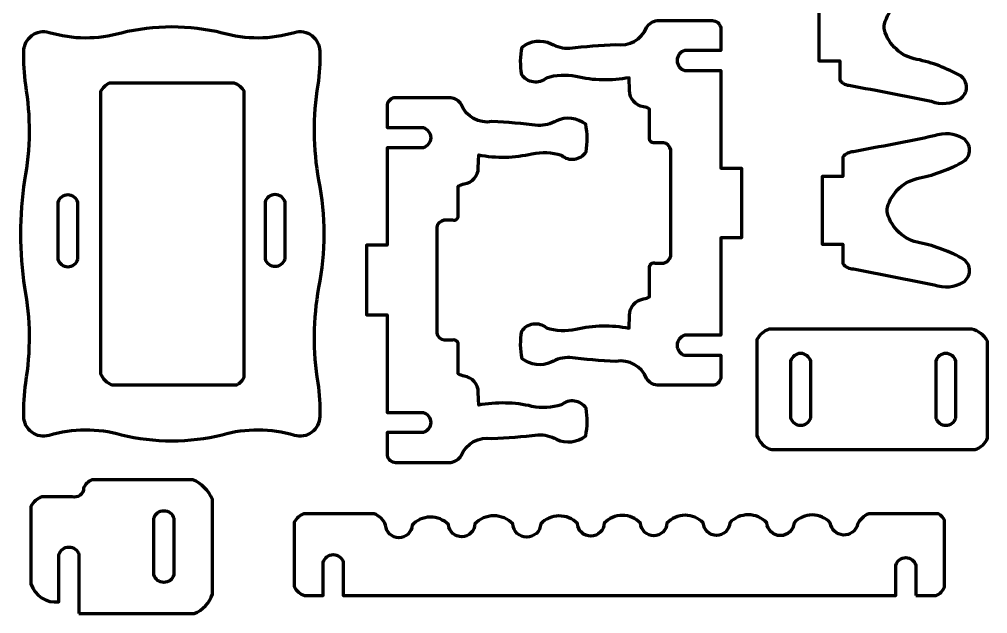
# Model space of a CAD drawing. Header units: centimetres. Extents: x -10.2 to 13.4, y -14.3 to 23.3.
# Drawn here: x -2.15 to 13.39, y 1.98 to 11.52 of the extents above; entities that cross this region are included whole.
import ezdxf

# ---------------------------------------------------------------- set-up
doc = ezdxf.new("R2010")
doc.units = ezdxf.units.CM
doc.header["$MEASUREMENT"] = 0
doc.layers.add('Laag 1', color=7, linetype='Continuous')

msp = doc.modelspace()

# ---------------------------------------------------------------- linework, layer by layer
at = {"layer": 'Laag 1', "lineweight": 100}
for points, knots in [([(10.68419, 11.56262), (10.68419, 11.56262), (10.68419, 11.93891), (10.68419, 11.93891), (10.68419, 11.93891), (10.68419, 11.93891), (11.01802, 11.93891), (11.01802, 11.93891), (11.01802, 11.93891), (11.01802, 11.93891), (11.01802, 12.24846), (11.01802, 12.24846), (11.01802, 12.24846), (11.05853, 12.3015), (11.12123, 12.33284), (11.18795, 12.33343), (11.18795, 12.33343), (11.62141, 12.41582), (12.05438, 12.50079), (12.48682, 12.58834), (12.48682, 12.58834), (12.64098, 12.64595), (12.81295, 12.63031), (12.95417, 12.54586), (12.95417, 12.54586), (13.01401, 12.50506), (13.05027, 12.43774), (13.05148, 12.36535), (13.05148, 12.36535), (13.0527, 12.29295), (13.01867, 12.22447), (12.96025, 12.18169), (12.96025, 12.18169), (12.74066, 12.05708), (12.50318, 11.967), (12.25618, 11.91463), (12.25618, 11.91463), (12.00505, 11.87152), (11.80156, 11.68695), (11.73421, 11.44121), (11.73421, 11.44121), (11.72994, 11.41026), (11.72992, 11.37882), (11.73421, 11.34785), (11.73421, 11.34785), (11.80157, 11.10212), (12.00505, 10.91755), (12.25618, 10.87443), (12.25618, 10.87443), (12.50319, 10.82207), (12.74065, 10.73199), (12.96025, 10.60737), (12.96025, 10.60737), (13.01867, 10.56461), (13.05269, 10.49612), (13.05148, 10.42372), (13.05148, 10.42372), (13.05028, 10.35133), (13.014, 10.28401), (12.95417, 10.2432), (12.95417, 10.2432), (12.81295, 10.15875), (12.64097, 10.14312), (12.48682, 10.20072), (12.48682, 10.20072), (12.05438, 10.28829), (11.62141, 10.37325), (11.18795, 10.45564), (11.18795, 10.45564), (11.12123, 10.45623), (11.05851, 10.48758), (11.01801, 10.54061), (11.01801, 10.54061), (11.01801, 10.54061), (11.01802, 10.85017), (11.01802, 10.85017), (11.01802, 10.85017), (11.01802, 10.85017), (10.68419, 10.85017), (10.68419, 10.85017), (10.68419, 10.85017), (10.68419, 10.85017), (10.68419, 11.22648), (10.68419, 11.22648), (10.68419, 11.22648), (10.68419, 11.22648), (10.68419, 11.56262), (10.68419, 11.56262)], [0, 0, 0, 0, 0.04347826, 0.04347826, 0.04347826, 0.04347826, 0.08695652, 0.08695652, 0.08695652, 0.08695652, 0.13043478, 0.13043478, 0.13043478, 0.13043478, 0.17391304, 0.17391304, 0.17391304, 0.17391304, 0.2173913, 0.2173913, 0.2173913, 0.2173913, 0.26086957, 0.26086957, 0.26086957, 0.26086957, 0.30434783, 0.30434783, 0.30434783, 0.30434783, 0.34782609, 0.34782609, 0.34782609, 0.34782609, 0.39130435, 0.39130435, 0.39130435, 0.39130435, 0.43478261, 0.43478261, 0.43478261, 0.43478261, 0.47826087, 0.47826087, 0.47826087, 0.47826087, 0.52173913, 0.52173913, 0.52173913, 0.52173913, 0.56521739, 0.56521739, 0.56521739, 0.56521739, 0.60869565, 0.60869565, 0.60869565, 0.60869565, 0.65217391, 0.65217391, 0.65217391, 0.65217391, 0.69565217, 0.69565217, 0.69565217, 0.69565217, 0.73913043, 0.73913043, 0.73913043, 0.73913043, 0.7826087, 0.7826087, 0.7826087, 0.7826087, 0.82608696, 0.82608696, 0.82608696, 0.82608696, 0.86956522, 0.86956522, 0.86956522, 0.86956522, 0.91304348, 0.91304348, 0.91304348, 0.91304348, 1, 1, 1, 1]), ([(2.65325, 7.21128), (2.55979, 6.70608), (2.55569, 6.18838), (2.6411, 5.68175), (2.6411, 5.68175), (2.6657, 5.5028), (2.67585, 5.32215), (2.67145, 5.14157), (2.67145, 5.14157), (2.67024, 5.04211), (2.62278, 4.94889), (2.54307, 4.8894), (2.54307, 4.8894), (2.46336, 4.82991), (2.36048, 4.81094), (2.26479, 4.83809), (2.26479, 4.83809), (1.88693, 4.95111), (1.48455, 4.95322), (1.10552, 4.84416), (1.10552, 4.84416), (0.57351, 4.71402), (0.01797, 4.71401), (-0.51404, 4.84416), (-0.51404, 4.84416), (-0.89307, 4.95322), (-1.29545, 4.95111), (-1.67332, 4.83809), (-1.67332, 4.83809), (-1.769, 4.81095), (-1.87188, 4.82991), (-1.95159, 4.8894), (-1.95159, 4.8894), (-2.03131, 4.94889), (-2.07877, 5.04211), (-2.07997, 5.14157), (-2.07997, 5.14157), (-2.08437, 5.32215), (-2.07422, 5.50279), (-2.04963, 5.68175), (-2.04963, 5.68175), (-1.96421, 6.18839), (-1.96832, 6.70606), (-2.06177, 7.21126), (-2.06177, 7.21126), (-2.15094, 7.78222), (-2.15094, 8.36355), (-2.06177, 8.9345), (-2.06177, 8.9345), (-1.96832, 9.43971), (-1.96421, 9.95739), (-2.04963, 10.46402), (-2.04963, 10.46402), (-2.07422, 10.64298), (-2.08437, 10.82362), (-2.07997, 11.00421), (-2.07997, 11.00421), (-2.07877, 11.10367), (-2.03131, 11.19688), (-1.95159, 11.25637), (-1.95159, 11.25637), (-1.87188, 11.31588), (-1.76901, 11.33483), (-1.67332, 11.30768), (-1.67332, 11.30768), (-1.29545, 11.19467), (-0.89307, 11.19255), (-0.51404, 11.30161), (-0.51404, 11.30161), (0.01797, 11.43177), (0.57351, 11.43175), (1.10552, 11.30161), (1.10552, 11.30161), (1.48455, 11.19255), (1.88693, 11.19466), (2.26479, 11.30768), (2.26479, 11.30768), (2.36048, 11.33483), (2.46335, 11.31586), (2.54307, 11.25637), (2.54307, 11.25637), (2.62279, 11.1969), (2.67024, 11.10366), (2.67145, 11.00421), (2.67145, 11.00421), (2.67585, 10.82363), (2.6657, 10.64297), (2.6411, 10.46402), (2.6411, 10.46402), (2.55569, 9.9574), (2.55979, 9.43971), (2.65324, 8.9345), (2.65324, 8.9345), (2.76676, 8.36571), (2.76676, 7.78007), (2.65324, 7.21126)], [0, 0, 0, 0, 0.04, 0.04, 0.04, 0.04, 0.08, 0.08, 0.08, 0.08, 0.12, 0.12, 0.12, 0.12, 0.16, 0.16, 0.16, 0.16, 0.2, 0.2, 0.2, 0.2, 0.24, 0.24, 0.24, 0.24, 0.28, 0.28, 0.28, 0.28, 0.32, 0.32, 0.32, 0.32, 0.36, 0.36, 0.36, 0.36, 0.4, 0.4, 0.4, 0.4, 0.44, 0.44, 0.44, 0.44, 0.48, 0.48, 0.48, 0.48, 0.52, 0.52, 0.52, 0.52, 0.56, 0.56, 0.56, 0.56, 0.6, 0.6, 0.6, 0.6, 0.64, 0.64, 0.64, 0.64, 0.68, 0.68, 0.68, 0.68, 0.72, 0.72, 0.72, 0.72, 0.76, 0.76, 0.76, 0.76, 0.8, 0.8, 0.8, 0.8, 0.84, 0.84, 0.84, 0.84, 0.88, 0.88, 0.88, 0.88, 0.92, 0.92, 0.92, 0.92, 1, 1, 1, 1]), ([(9.43986, 8.91631), (9.43986, 8.91631), (9.43986, 9.12874), (9.43986, 9.12874), (9.43986, 9.12874), (9.43986, 9.12874), (9.10604, 9.12874), (9.10604, 9.12874), (9.10604, 9.12874), (9.10604, 9.12874), (9.10604, 10.69467), (9.10604, 10.69467), (9.10604, 10.69467), (9.10604, 10.69467), (8.52943, 10.69467), (8.52943, 10.69467), (8.52943, 10.69467), (8.45727, 10.71483), (8.40735, 10.78057), (8.40735, 10.8555), (8.40735, 10.8555), (8.40735, 10.93043), (8.45726, 10.99619), (8.52943, 11.01634), (8.52943, 11.01634), (8.52943, 11.01634), (9.10604, 11.01636), (9.10604, 11.01636), (9.10604, 11.01636), (9.10604, 11.01636), (9.10604, 11.3866), (9.10604, 11.3866), (9.10604, 11.3866), (9.09339, 11.45026), (9.03742, 11.49604), (8.9725, 11.49583), (8.9725, 11.49583), (8.9725, 11.49583), (8.08636, 11.49584), (8.08636, 11.49584), (8.08636, 11.49584), (8.01571, 11.48808), (7.95279, 11.44764), (7.91641, 11.38658), (7.91641, 11.38658), (7.83721, 11.19122), (7.63251, 11.07749), (7.42478, 11.11345), (7.42478, 11.11345), (7.17726, 11.10298), (6.93023, 11.08271), (6.6843, 11.05276), (6.6843, 11.05276), (6.58044, 11.04995), (6.47771, 11.0751), (6.3869, 11.12559), (6.3869, 11.12559), (6.2332, 11.19648), (6.05276, 11.17537), (5.91954, 11.07097), (5.91954, 11.07097), (5.88928, 10.92504), (5.88721, 10.77462), (5.91347, 10.6279), (5.91347, 10.6279), (5.95545, 10.56422), (6.02281, 10.52169), (6.09836, 10.51123), (6.09836, 10.51123), (6.17392, 10.50078), (6.2503, 10.52338), (6.30799, 10.57327), (6.30799, 10.57327), (6.46122, 10.62123), (6.62409, 10.62957), (6.78141, 10.59755), (6.78141, 10.59755), (7.06223, 10.53142), (7.35384, 10.52519), (7.63721, 10.57934), (7.63721, 10.57934), (7.63721, 10.57934), (7.64329, 10.37298), (7.64329, 10.37298), (7.64329, 10.37298), (7.64329, 10.24223), (7.73849, 10.131), (7.86785, 10.11199), (7.86785, 10.11199), (7.90251, 10.10712), (7.93565, 10.09467), (7.96497, 10.07557), (7.96497, 10.07557), (7.96497, 10.07557), (7.96497, 9.6143), (7.96497, 9.6143), (7.96497, 9.6143), (7.9604, 9.58993), (7.9691, 9.56495), (7.98784, 9.54871), (7.98784, 9.54871), (8.00659, 9.53248), (8.03253, 9.52739), (8.05601, 9.53539), (8.05601, 9.53539), (8.05601, 9.53539), (8.18955, 9.5354), (8.18955, 9.5354), (8.18955, 9.5354), (8.24881, 9.52581), (8.29527, 9.47933), (8.30486, 9.42007), (8.30486, 9.42007), (8.30486, 9.42007), (8.30486, 8.95273), (8.30486, 8.95273), (8.30486, 8.95273), (8.30486, 8.95273), (8.30486, 8.18797), (8.30486, 8.18797), (8.30486, 8.18797), (8.30486, 8.18797), (8.30486, 7.72061), (8.30486, 7.72061), (8.30486, 7.72061), (8.29527, 7.66135), (8.2488, 7.61487), (8.18954, 7.60529), (8.18954, 7.60529), (8.18954, 7.60529), (8.05602, 7.6053), (8.05602, 7.6053), (8.05602, 7.6053), (8.03254, 7.61329), (8.00658, 7.6082), (7.98784, 7.59196), (7.98784, 7.59196), (7.96911, 7.57573), (7.96039, 7.55076), (7.96497, 7.52638), (7.96497, 7.52638), (7.96497, 7.52638), (7.96497, 7.06511), (7.96497, 7.06511), (7.96497, 7.06511), (7.93565, 7.046), (7.9025, 7.03357), (7.86785, 7.02868), (7.86785, 7.02868), (7.7385, 7.00967), (7.64328, 6.89844), (7.64328, 6.7677), (7.64328, 6.7677), (7.64328, 6.7677), (7.63721, 6.56134), (7.63721, 6.56134), (7.63721, 6.56134), (7.35385, 6.61549), (7.06223, 6.60927), (6.78141, 6.54312), (6.78141, 6.54312), (6.62409, 6.51111), (6.46122, 6.51946), (6.30799, 6.5674), (6.30799, 6.5674), (6.25031, 6.6173), (6.17391, 6.63989), (6.09836, 6.62943), (6.09836, 6.62943), (6.02282, 6.61898), (5.95544, 6.57646), (5.91347, 6.51278), (5.91347, 6.51278), (5.88721, 6.36605), (5.88927, 6.21565), (5.91954, 6.0697), (5.91954, 6.0697), (6.05276, 5.96531), (6.23319, 5.94421), (6.3869, 6.01507), (6.3869, 6.01507), (6.47771, 6.06558), (6.58043, 6.09072), (6.6843, 6.08791), (6.6843, 6.08791), (6.93024, 6.05796), (7.17725, 6.03771), (7.42478, 6.02721), (7.42478, 6.02721), (7.63251, 6.06318), (7.8372, 5.94946), (7.91641, 5.75409), (7.91641, 5.75409), (7.9528, 5.69304), (8.01571, 5.65259), (8.08636, 5.64484), (8.08636, 5.64484), (8.08636, 5.64484), (8.97251, 5.64484), (8.97251, 5.64484), (8.97251, 5.64484), (9.03742, 5.64463), (9.09338, 5.69042), (9.10603, 5.75409), (9.10603, 5.75409), (9.10603, 5.75409), (9.10604, 6.12434), (9.10604, 6.12434), (9.10604, 6.12434), (9.10604, 6.12434), (8.52943, 6.12434), (8.52943, 6.12434), (8.52943, 6.12434), (8.45727, 6.1445), (8.40735, 6.21024), (8.40735, 6.28517), (8.40735, 6.28517), (8.40735, 6.3601), (8.45726, 6.42586), (8.52943, 6.44601), (8.52943, 6.44601), (8.52943, 6.44601), (9.10604, 6.44602), (9.10604, 6.44602), (9.10604, 6.44602), (9.10604, 6.44602), (9.10604, 8.01195), (9.10604, 8.01195), (9.10604, 8.01195), (9.10604, 8.01195), (9.43986, 8.01195), (9.43986, 8.01195), (9.43986, 8.01195), (9.43986, 8.01195), (9.43986, 8.22438), (9.43986, 8.22438), (9.43986, 8.22438), (9.43986, 8.22438), (9.43986, 8.91631), (9.43986, 8.91631)], [0, 0, 0, 0, 0.01639344, 0.01639344, 0.01639344, 0.01639344, 0.03278689, 0.03278689, 0.03278689, 0.03278689, 0.04918033, 0.04918033, 0.04918033, 0.04918033, 0.06557377, 0.06557377, 0.06557377, 0.06557377, 0.08196721, 0.08196721, 0.08196721, 0.08196721, 0.09836066, 0.09836066, 0.09836066, 0.09836066, 0.1147541, 0.1147541, 0.1147541, 0.1147541, 0.13114754, 0.13114754, 0.13114754, 0.13114754, 0.14754098, 0.14754098, 0.14754098, 0.14754098, 0.16393443, 0.16393443, 0.16393443, 0.16393443, 0.18032787, 0.18032787, 0.18032787, 0.18032787, 0.19672131, 0.19672131, 0.19672131, 0.19672131, 0.21311475, 0.21311475, 0.21311475, 0.21311475, 0.2295082, 0.2295082, 0.2295082, 0.2295082, 0.24590164, 0.24590164, 0.24590164, 0.24590164, 0.26229508, 0.26229508, 0.26229508, 0.26229508, 0.27868852, 0.27868852, 0.27868852, 0.27868852, 0.29508197, 0.29508197, 0.29508197, 0.29508197, 0.31147541, 0.31147541, 0.31147541, 0.31147541, 0.32786885, 0.32786885, 0.32786885, 0.32786885, 0.3442623, 0.3442623, 0.3442623, 0.3442623, 0.36065574, 0.36065574, 0.36065574, 0.36065574, 0.37704918, 0.37704918, 0.37704918, 0.37704918, 0.39344262, 0.39344262, 0.39344262, 0.39344262, 0.40983607, 0.40983607, 0.40983607, 0.40983607, 0.42622951, 0.42622951, 0.42622951, 0.42622951, 0.44262295, 0.44262295, 0.44262295, 0.44262295, 0.45901639, 0.45901639, 0.45901639, 0.45901639, 0.47540984, 0.47540984, 0.47540984, 0.47540984, 0.49180328, 0.49180328, 0.49180328, 0.49180328, 0.50819672, 0.50819672, 0.50819672, 0.50819672, 0.52459016, 0.52459016, 0.52459016, 0.52459016, 0.54098361, 0.54098361, 0.54098361, 0.54098361, 0.55737705, 0.55737705, 0.55737705, 0.55737705, 0.57377049, 0.57377049, 0.57377049, 0.57377049, 0.59016393, 0.59016393, 0.59016393, 0.59016393, 0.60655738, 0.60655738, 0.60655738, 0.60655738, 0.62295082, 0.62295082, 0.62295082, 0.62295082, 0.63934426, 0.63934426, 0.63934426, 0.63934426, 0.6557377, 0.6557377, 0.6557377, 0.6557377, 0.67213115, 0.67213115, 0.67213115, 0.67213115, 0.68852459, 0.68852459, 0.68852459, 0.68852459, 0.70491803, 0.70491803, 0.70491803, 0.70491803, 0.72131148, 0.72131148, 0.72131148, 0.72131148, 0.73770492, 0.73770492, 0.73770492, 0.73770492, 0.75409836, 0.75409836, 0.75409836, 0.75409836, 0.7704918, 0.7704918, 0.7704918, 0.7704918, 0.78688525, 0.78688525, 0.78688525, 0.78688525, 0.80327869, 0.80327869, 0.80327869, 0.80327869, 0.81967213, 0.81967213, 0.81967213, 0.81967213, 0.83606557, 0.83606557, 0.83606557, 0.83606557, 0.85245902, 0.85245902, 0.85245902, 0.85245902, 0.86885246, 0.86885246, 0.86885246, 0.86885246, 0.8852459, 0.8852459, 0.8852459, 0.8852459, 0.90163934, 0.90163934, 0.90163934, 0.90163934, 0.91803279, 0.91803279, 0.91803279, 0.91803279, 0.93442623, 0.93442623, 0.93442623, 0.93442623, 0.95081967, 0.95081967, 0.95081967, 0.95081967, 0.96721311, 0.96721311, 0.96721311, 0.96721311, 1, 1, 1, 1]), ([(-0.6695, 5.65116), (-0.6695, 5.65116), (1.3371, 5.65116), (1.3371, 5.65116), (1.3371, 5.65116), (1.3921, 5.67708), (1.4354, 5.72264), (1.45849, 5.77889), (1.45849, 5.77889), (1.45849, 5.77889), (1.4585, 10.35641), (1.4585, 10.35641), (1.4585, 10.35641), (1.42375, 10.41968), (1.36777, 10.46862), (1.30043, 10.49462), (1.30043, 10.49462), (1.30043, 10.49462), (-0.70985, 10.49463), (-0.70985, 10.49463), (-0.70985, 10.49463), (-0.76989, 10.4623), (-0.8182, 10.41187), (-0.84792, 10.35051), (-0.84792, 10.35051), (-0.84792, 10.35051), (-0.84792, 5.82959), (-0.84792, 5.82959), (-0.84792, 5.82959), (-0.81429, 5.74891), (-0.75017, 5.68479), (-0.6695, 5.65115)], [0, 0, 0, 0, 0.11111111, 0.11111111, 0.11111111, 0.11111111, 0.22222222, 0.22222222, 0.22222222, 0.22222222, 0.33333333, 0.33333333, 0.33333333, 0.33333333, 0.44444444, 0.44444444, 0.44444444, 0.44444444, 0.55555556, 0.55555556, 0.55555556, 0.55555556, 0.66666667, 0.66666667, 0.66666667, 0.66666667, 0.77777778, 0.77777778, 0.77777778, 0.77777778, 1, 1, 1, 1]), ([(3.419, 7.67812), (3.419, 7.67812), (3.419, 7.89057), (3.419, 7.89057), (3.419, 7.89057), (3.419, 7.89057), (3.75282, 7.89057), (3.75282, 7.89057), (3.75282, 7.89057), (3.75282, 7.89057), (3.75282, 9.4565), (3.75282, 9.4565), (3.75282, 9.4565), (3.75282, 9.4565), (4.32942, 9.4565), (4.32942, 9.4565), (4.32942, 9.4565), (4.40159, 9.47664), (4.4515, 9.54239), (4.4515, 9.61732), (4.4515, 9.61732), (4.4515, 9.69226), (4.40159, 9.75801), (4.32942, 9.77817), (4.32942, 9.77817), (4.32942, 9.77817), (3.75282, 9.77817), (3.75282, 9.77817), (3.75282, 9.77817), (3.75282, 9.77817), (3.75282, 10.14841), (3.75282, 10.14841), (3.75282, 10.14841), (3.76547, 10.21207), (3.82143, 10.25786), (3.88634, 10.25766), (3.88634, 10.25766), (3.88634, 10.25766), (4.77249, 10.25767), (4.77249, 10.25767), (4.77249, 10.25767), (4.84315, 10.24991), (4.90606, 10.20946), (4.94244, 10.14841), (4.94244, 10.14841), (5.02165, 9.95305), (5.22634, 9.83932), (5.43407, 9.87528), (5.43407, 9.87528), (5.6816, 9.86478), (5.92861, 9.84454), (6.17455, 9.81458), (6.17455, 9.81458), (6.27842, 9.81178), (6.38113, 9.83692), (6.47195, 9.88742), (6.47195, 9.88742), (6.62566, 9.95829), (6.80609, 9.9372), (6.9393, 9.83279), (6.9393, 9.83279), (6.96958, 9.68685), (6.97164, 9.53644), (6.94537, 9.38972), (6.94537, 9.38972), (6.90341, 9.32605), (6.83603, 9.28352), (6.76048, 9.27306), (6.76048, 9.27306), (6.68494, 9.26261), (6.60854, 9.2852), (6.55085, 9.33509), (6.55085, 9.33509), (6.39763, 9.38306), (6.23476, 9.39139), (6.07743, 9.35937), (6.07743, 9.35937), (5.79662, 9.29323), (5.50501, 9.28701), (5.22163, 9.34116), (5.22163, 9.34116), (5.22163, 9.34116), (5.21557, 9.13481), (5.21557, 9.13481), (5.21557, 9.13481), (5.21557, 9.00406), (5.12035, 8.89283), (4.99099, 8.87381), (4.99099, 8.87381), (4.95635, 8.86893), (4.9232, 8.85649), (4.89388, 8.83739), (4.89388, 8.83739), (4.89388, 8.83739), (4.89389, 8.37613), (4.89389, 8.37613), (4.89389, 8.37613), (4.89846, 8.35174), (4.88974, 8.32677), (4.871, 8.31053), (4.871, 8.31053), (4.85227, 8.29429), (4.82631, 8.28922), (4.80284, 8.29721), (4.80284, 8.29721), (4.80284, 8.29721), (4.66931, 8.29721), (4.66931, 8.29721), (4.66931, 8.29721), (4.61005, 8.28762), (4.56358, 8.24115), (4.55399, 8.18189), (4.55399, 8.18189), (4.55399, 8.18189), (4.55399, 7.71454), (4.55399, 7.71454), (4.55399, 7.71454), (4.55399, 7.71454), (4.55399, 6.94978), (4.55399, 6.94978), (4.55399, 6.94978), (4.55399, 6.94978), (4.55399, 6.48244), (4.55399, 6.48244), (4.55399, 6.48244), (4.56358, 6.42316), (4.61004, 6.37669), (4.66931, 6.36711), (4.66931, 6.36711), (4.66931, 6.36711), (4.80284, 6.36713), (4.80284, 6.36713), (4.80284, 6.36713), (4.82632, 6.3751), (4.85227, 6.37003), (4.871, 6.35379), (4.871, 6.35379), (4.88975, 6.33756), (4.89845, 6.31257), (4.89388, 6.2882), (4.89388, 6.2882), (4.89388, 6.2882), (4.89389, 5.82693), (4.89389, 5.82693), (4.89389, 5.82693), (4.9232, 5.80783), (4.95635, 5.79539), (4.99099, 5.7905), (4.99099, 5.7905), (5.12036, 5.7715), (5.21556, 5.66027), (5.21556, 5.52952), (5.21556, 5.52952), (5.21556, 5.52952), (5.22163, 5.32316), (5.22163, 5.32316), (5.22163, 5.32316), (5.50501, 5.3773), (5.79662, 5.37109), (6.07743, 5.30495), (6.07743, 5.30495), (6.23476, 5.27293), (6.39763, 5.28128), (6.55085, 5.32922), (6.55085, 5.32922), (6.60854, 5.37911), (6.68494, 5.40172), (6.76048, 5.39126), (6.76048, 5.39126), (6.83603, 5.3808), (6.90341, 5.33828), (6.94537, 5.2746), (6.94537, 5.2746), (6.97165, 5.12787), (6.96958, 4.97747), (6.9393, 4.83152), (6.9393, 4.83152), (6.80609, 4.72712), (6.62565, 4.70603), (6.47195, 4.7769), (6.47195, 4.7769), (6.38113, 4.82739), (6.27842, 4.85255), (6.17455, 4.84973), (6.17455, 4.84973), (5.92862, 4.81978), (5.68159, 4.79953), (5.43407, 4.78904), (5.43407, 4.78904), (5.22635, 4.82501), (5.02164, 4.71128), (4.94244, 4.51591), (4.94244, 4.51591), (4.90606, 4.45486), (4.84314, 4.41441), (4.77249, 4.40666), (4.77249, 4.40666), (4.77249, 4.40666), (3.88635, 4.40666), (3.88635, 4.40666), (3.88635, 4.40666), (3.82144, 4.40645), (3.76546, 4.45224), (3.75282, 4.51591), (3.75282, 4.51591), (3.75282, 4.51591), (3.75282, 4.88616), (3.75282, 4.88616), (3.75282, 4.88616), (3.75282, 4.88616), (4.32942, 4.88616), (4.32942, 4.88616), (4.32942, 4.88616), (4.40159, 4.90631), (4.4515, 4.97206), (4.4515, 5.04699), (4.4515, 5.04699), (4.4515, 5.12193), (4.40159, 5.18768), (4.32942, 5.20783), (4.32942, 5.20783), (4.32942, 5.20783), (3.75282, 5.20783), (3.75282, 5.20783), (3.75282, 5.20783), (3.75282, 5.20783), (3.75282, 6.77376), (3.75282, 6.77376), (3.75282, 6.77376), (3.75282, 6.77376), (3.419, 6.77376), (3.419, 6.77376), (3.419, 6.77376), (3.419, 6.77376), (3.419, 6.98621), (3.419, 6.98621), (3.419, 6.98621), (3.419, 6.98621), (3.419, 7.67812), (3.419, 7.67812)], [0, 0, 0, 0, 0.01639344, 0.01639344, 0.01639344, 0.01639344, 0.03278689, 0.03278689, 0.03278689, 0.03278689, 0.04918033, 0.04918033, 0.04918033, 0.04918033, 0.06557377, 0.06557377, 0.06557377, 0.06557377, 0.08196721, 0.08196721, 0.08196721, 0.08196721, 0.09836066, 0.09836066, 0.09836066, 0.09836066, 0.1147541, 0.1147541, 0.1147541, 0.1147541, 0.13114754, 0.13114754, 0.13114754, 0.13114754, 0.14754098, 0.14754098, 0.14754098, 0.14754098, 0.16393443, 0.16393443, 0.16393443, 0.16393443, 0.18032787, 0.18032787, 0.18032787, 0.18032787, 0.19672131, 0.19672131, 0.19672131, 0.19672131, 0.21311475, 0.21311475, 0.21311475, 0.21311475, 0.2295082, 0.2295082, 0.2295082, 0.2295082, 0.24590164, 0.24590164, 0.24590164, 0.24590164, 0.26229508, 0.26229508, 0.26229508, 0.26229508, 0.27868852, 0.27868852, 0.27868852, 0.27868852, 0.29508197, 0.29508197, 0.29508197, 0.29508197, 0.31147541, 0.31147541, 0.31147541, 0.31147541, 0.32786885, 0.32786885, 0.32786885, 0.32786885, 0.3442623, 0.3442623, 0.3442623, 0.3442623, 0.36065574, 0.36065574, 0.36065574, 0.36065574, 0.37704918, 0.37704918, 0.37704918, 0.37704918, 0.39344262, 0.39344262, 0.39344262, 0.39344262, 0.40983607, 0.40983607, 0.40983607, 0.40983607, 0.42622951, 0.42622951, 0.42622951, 0.42622951, 0.44262295, 0.44262295, 0.44262295, 0.44262295, 0.45901639, 0.45901639, 0.45901639, 0.45901639, 0.47540984, 0.47540984, 0.47540984, 0.47540984, 0.49180328, 0.49180328, 0.49180328, 0.49180328, 0.50819672, 0.50819672, 0.50819672, 0.50819672, 0.52459016, 0.52459016, 0.52459016, 0.52459016, 0.54098361, 0.54098361, 0.54098361, 0.54098361, 0.55737705, 0.55737705, 0.55737705, 0.55737705, 0.57377049, 0.57377049, 0.57377049, 0.57377049, 0.59016393, 0.59016393, 0.59016393, 0.59016393, 0.60655738, 0.60655738, 0.60655738, 0.60655738, 0.62295082, 0.62295082, 0.62295082, 0.62295082, 0.63934426, 0.63934426, 0.63934426, 0.63934426, 0.6557377, 0.6557377, 0.6557377, 0.6557377, 0.67213115, 0.67213115, 0.67213115, 0.67213115, 0.68852459, 0.68852459, 0.68852459, 0.68852459, 0.70491803, 0.70491803, 0.70491803, 0.70491803, 0.72131148, 0.72131148, 0.72131148, 0.72131148, 0.73770492, 0.73770492, 0.73770492, 0.73770492, 0.75409836, 0.75409836, 0.75409836, 0.75409836, 0.7704918, 0.7704918, 0.7704918, 0.7704918, 0.78688525, 0.78688525, 0.78688525, 0.78688525, 0.80327869, 0.80327869, 0.80327869, 0.80327869, 0.81967213, 0.81967213, 0.81967213, 0.81967213, 0.83606557, 0.83606557, 0.83606557, 0.83606557, 0.85245902, 0.85245902, 0.85245902, 0.85245902, 0.86885246, 0.86885246, 0.86885246, 0.86885246, 0.8852459, 0.8852459, 0.8852459, 0.8852459, 0.90163934, 0.90163934, 0.90163934, 0.90163934, 0.91803279, 0.91803279, 0.91803279, 0.91803279, 0.93442623, 0.93442623, 0.93442623, 0.93442623, 0.95081967, 0.95081967, 0.95081967, 0.95081967, 0.96721311, 0.96721311, 0.96721311, 0.96721311, 1, 1, 1, 1]), ([(10.73275, 8.61889), (10.73275, 8.61889), (10.73275, 8.99521), (10.73275, 8.99521), (10.73275, 8.99521), (10.73275, 8.99521), (11.06658, 8.99521), (11.06658, 8.99521), (11.06658, 8.99521), (11.06658, 8.99521), (11.06658, 9.30475), (11.06658, 9.30475), (11.06658, 9.30475), (11.10708, 9.35778), (11.16978, 9.38913), (11.23651, 9.38972), (11.23651, 9.38972), (11.66997, 9.47212), (12.10294, 9.55708), (12.53538, 9.64464), (12.53538, 9.64464), (12.68954, 9.70224), (12.8615, 9.6866), (13.00273, 9.60215), (13.00273, 9.60215), (13.06257, 9.56135), (13.09883, 9.49404), (13.10004, 9.42164), (13.10004, 9.42164), (13.10126, 9.34924), (13.06723, 9.28076), (13.0088, 9.23798), (13.0088, 9.23798), (12.78922, 9.11338), (12.55174, 9.02329), (12.30474, 8.97092), (12.30474, 8.97092), (12.05361, 8.92782), (11.85012, 8.74325), (11.78276, 8.4975), (11.78276, 8.4975), (11.7785, 8.46653), (11.77848, 8.43512), (11.78276, 8.40415), (11.78276, 8.40415), (11.85013, 8.15842), (12.05361, 7.97384), (12.30474, 7.93072), (12.30474, 7.93072), (12.55175, 7.87837), (12.78921, 7.78828), (13.0088, 7.66367), (13.0088, 7.66367), (13.06723, 7.62089), (13.10124, 7.55241), (13.10004, 7.48001), (13.10004, 7.48001), (13.09884, 7.40761), (13.06255, 7.3403), (13.00273, 7.2995), (13.00273, 7.2995), (12.86151, 7.21505), (12.68953, 7.19941), (12.53538, 7.25701), (12.53538, 7.25701), (12.10294, 7.34457), (11.66997, 7.42954), (11.23651, 7.51193), (11.23651, 7.51193), (11.16979, 7.51253), (11.10707, 7.54387), (11.06656, 7.5969), (11.06656, 7.5969), (11.06656, 7.5969), (11.06658, 7.90646), (11.06658, 7.90646), (11.06658, 7.90646), (11.06658, 7.90646), (10.73275, 7.90646), (10.73275, 7.90646), (10.73275, 7.90646), (10.73275, 7.90646), (10.73275, 8.28276), (10.73275, 8.28276), (10.73275, 8.28276), (10.73275, 8.28276), (10.73275, 8.61889), (10.73275, 8.61889)], [0, 0, 0, 0, 0.04347826, 0.04347826, 0.04347826, 0.04347826, 0.08695652, 0.08695652, 0.08695652, 0.08695652, 0.13043478, 0.13043478, 0.13043478, 0.13043478, 0.17391304, 0.17391304, 0.17391304, 0.17391304, 0.2173913, 0.2173913, 0.2173913, 0.2173913, 0.26086957, 0.26086957, 0.26086957, 0.26086957, 0.30434783, 0.30434783, 0.30434783, 0.30434783, 0.34782609, 0.34782609, 0.34782609, 0.34782609, 0.39130435, 0.39130435, 0.39130435, 0.39130435, 0.43478261, 0.43478261, 0.43478261, 0.43478261, 0.47826087, 0.47826087, 0.47826087, 0.47826087, 0.52173913, 0.52173913, 0.52173913, 0.52173913, 0.56521739, 0.56521739, 0.56521739, 0.56521739, 0.60869565, 0.60869565, 0.60869565, 0.60869565, 0.65217391, 0.65217391, 0.65217391, 0.65217391, 0.69565217, 0.69565217, 0.69565217, 0.69565217, 0.73913043, 0.73913043, 0.73913043, 0.73913043, 0.7826087, 0.7826087, 0.7826087, 0.7826087, 0.82608696, 0.82608696, 0.82608696, 0.82608696, 0.86956522, 0.86956522, 0.86956522, 0.86956522, 0.91304348, 0.91304348, 0.91304348, 0.91304348, 1, 1, 1, 1]), ([(2.11405, 7.67384), (2.11405, 7.67384), (2.11405, 8.58248), (2.11405, 8.58248), (2.11405, 8.58248), (2.0939, 8.65465), (2.02814, 8.70456), (1.95321, 8.70456), (1.95321, 8.70456), (1.87828, 8.70456), (1.81252, 8.65465), (1.79237, 8.58248), (1.79237, 8.58248), (1.79237, 8.58248), (1.79237, 7.67384), (1.79237, 7.67384), (1.79237, 7.67384), (1.81334, 7.60246), (1.87883, 7.55345), (1.95321, 7.55345), (1.95321, 7.55345), (2.02759, 7.55346), (2.09308, 7.60246), (2.11405, 7.67382)], [0, 0, 0, 0, 0.14285714, 0.14285714, 0.14285714, 0.14285714, 0.28571429, 0.28571429, 0.28571429, 0.28571429, 0.42857143, 0.42857143, 0.42857143, 0.42857143, 0.57142857, 0.57142857, 0.57142857, 0.57142857, 0.71428571, 0.71428571, 0.71428571, 0.71428571, 1, 1, 1, 1]), ([(-1.21203, 7.66687), (-1.21203, 7.66687), (-1.21203, 8.57552), (-1.21203, 8.57552), (-1.21203, 8.57552), (-1.23219, 8.64771), (-1.29795, 8.6976), (-1.37288, 8.6976), (-1.37288, 8.6976), (-1.4478, 8.69761), (-1.51357, 8.64769), (-1.53372, 8.57552), (-1.53372, 8.57552), (-1.53372, 8.57552), (-1.53372, 7.66687), (-1.53372, 7.66687), (-1.53372, 7.66687), (-1.51274, 7.59551), (-1.44726, 7.54649), (-1.37288, 7.54649), (-1.37288, 7.54649), (-1.2985, 7.5465), (-1.23301, 7.5955), (-1.21204, 7.66687)], [0, 0, 0, 0, 0.14285714, 0.14285714, 0.14285714, 0.14285714, 0.28571429, 0.28571429, 0.28571429, 0.28571429, 0.42857143, 0.42857143, 0.42857143, 0.42857143, 0.57142857, 0.57142857, 0.57142857, 0.57142857, 0.71428571, 0.71428571, 0.71428571, 0.71428571, 1, 1, 1, 1]), ([(9.92728, 4.61303), (9.92728, 4.61303), (13.18951, 4.61303), (13.18951, 4.61303), (13.18951, 4.61303), (13.28178, 4.6401), (13.35627, 4.70844), (13.39118, 4.79804), (13.39118, 4.79804), (13.39118, 4.79804), (13.3912, 6.353), (13.3912, 6.353), (13.3912, 6.353), (13.33528, 6.44763), (13.24392, 6.51606), (13.13738, 6.54312), (13.13738, 6.54312), (13.13738, 6.54312), (9.87836, 6.54314), (9.87836, 6.54314), (9.87836, 6.54314), (9.79872, 6.51153), (9.73197, 6.45415), (9.68879, 6.38015), (9.68879, 6.38015), (9.68879, 6.38015), (9.68879, 4.84001), (9.68879, 4.84001), (9.68879, 4.84001), (9.72106, 4.72659), (9.8124, 4.63965), (9.92728, 4.61302)], [0, 0, 0, 0, 0.11111111, 0.11111111, 0.11111111, 0.11111111, 0.22222222, 0.22222222, 0.22222222, 0.22222222, 0.33333333, 0.33333333, 0.33333333, 0.33333333, 0.44444444, 0.44444444, 0.44444444, 0.44444444, 0.55555556, 0.55555556, 0.55555556, 0.55555556, 0.66666667, 0.66666667, 0.66666667, 0.66666667, 0.77777778, 0.77777778, 0.77777778, 0.77777778, 1, 1, 1, 1]), ([(10.55066, 5.12289), (10.52969, 5.05153), (10.46419, 5.00252), (10.38981, 5.00252), (10.38981, 5.00252), (10.31544, 5.00252), (10.24994, 5.05153), (10.22897, 5.12289), (10.22897, 5.12289), (10.22897, 5.12289), (10.22898, 6.03155), (10.22898, 6.03155), (10.22898, 6.03155), (10.24913, 6.10372), (10.31488, 6.15363), (10.38981, 6.15363), (10.38981, 6.15363), (10.46474, 6.15363), (10.5305, 6.10371), (10.55065, 6.03155), (10.55065, 6.03155), (10.55065, 6.03155), (10.55066, 5.12289), (10.55066, 5.12289)], [0, 0, 0, 0, 0.14285714, 0.14285714, 0.14285714, 0.14285714, 0.28571429, 0.28571429, 0.28571429, 0.28571429, 0.42857143, 0.42857143, 0.42857143, 0.42857143, 0.57142857, 0.57142857, 0.57142857, 0.57142857, 0.71428571, 0.71428571, 0.71428571, 0.71428571, 1, 1, 1, 1]), ([(12.88135, 5.12289), (12.86038, 5.05153), (12.79488, 5.00252), (12.7205, 5.00252), (12.7205, 5.00252), (12.64612, 5.00252), (12.58063, 5.05153), (12.55966, 5.12289), (12.55966, 5.12289), (12.55966, 5.12289), (12.55967, 6.03155), (12.55967, 6.03155), (12.55967, 6.03155), (12.57983, 6.10372), (12.64557, 6.15363), (12.7205, 6.15363), (12.7205, 6.15363), (12.79545, 6.15363), (12.86119, 6.10371), (12.88134, 6.03155), (12.88134, 6.03155), (12.88134, 6.03155), (12.88135, 5.12289), (12.88135, 5.12289)], [0, 0, 0, 0, 0.14285714, 0.14285714, 0.14285714, 0.14285714, 0.28571429, 0.28571429, 0.28571429, 0.28571429, 0.42857143, 0.42857143, 0.42857143, 0.42857143, 0.57142857, 0.57142857, 0.57142857, 0.57142857, 0.71428571, 0.71428571, 0.71428571, 0.71428571, 1, 1, 1, 1]), ([(-1.19382, 1.97886), (-1.19382, 1.97886), (-1.19382, 2.9257), (-1.19382, 2.9257), (-1.19382, 2.9257), (-1.21398, 2.99787), (-1.27974, 3.04778), (-1.35467, 3.04778), (-1.35467, 3.04778), (-1.4296, 3.04778), (-1.49536, 2.99787), (-1.51551, 2.9257), (-1.51551, 2.9257), (-1.51551, 2.9257), (-1.51551, 2.16869), (-1.51551, 2.16869), (-1.51551, 2.16869), (-1.71586, 2.14333), (-1.90541, 2.26578), (-1.96465, 2.45884), (-1.96465, 2.45884), (-1.96465, 2.45884), (-1.96465, 3.69731), (-1.96465, 3.69731), (-1.96465, 3.69731), (-1.92773, 3.76986), (-1.86492, 3.8259), (-1.78864, 3.85433), (-1.78864, 3.85433), (-1.78864, 3.85433), (-1.30307, 3.85434), (-1.30307, 3.85434), (-1.30307, 3.85434), (-1.25956, 3.8415), (-1.21254, 3.85023), (-1.17654, 3.87783), (-1.17654, 3.87783), (-1.14053, 3.90544), (-1.11989, 3.94858), (-1.12099, 3.99393), (-1.12099, 3.99393), (-1.09386, 4.05353), (-1.04575, 4.10105), (-0.98584, 4.12746), (-0.98584, 4.12746), (-0.98584, 4.12746), (0.63445, 4.12747), (0.63445, 4.12747), (0.63445, 4.12747), (0.77546, 4.06608), (0.88782, 3.95332), (0.94871, 3.8121), (0.94871, 3.8121), (0.94871, 3.8121), (0.94871, 2.29319), (0.94871, 2.29319), (0.94871, 2.29319), (0.90222, 2.14952), (0.79385, 2.03419), (0.65335, 1.97886), (0.65335, 1.97886), (0.65335, 1.97886), (-1.19382, 1.97886), (-1.19382, 1.97886)], [0, 0, 0, 0, 0.05882353, 0.05882353, 0.05882353, 0.05882353, 0.11764706, 0.11764706, 0.11764706, 0.11764706, 0.17647059, 0.17647059, 0.17647059, 0.17647059, 0.23529412, 0.23529412, 0.23529412, 0.23529412, 0.29411765, 0.29411765, 0.29411765, 0.29411765, 0.35294118, 0.35294118, 0.35294118, 0.35294118, 0.41176471, 0.41176471, 0.41176471, 0.41176471, 0.47058824, 0.47058824, 0.47058824, 0.47058824, 0.52941176, 0.52941176, 0.52941176, 0.52941176, 0.58823529, 0.58823529, 0.58823529, 0.58823529, 0.64705882, 0.64705882, 0.64705882, 0.64705882, 0.70588235, 0.70588235, 0.70588235, 0.70588235, 0.76470588, 0.76470588, 0.76470588, 0.76470588, 0.82352941, 0.82352941, 0.82352941, 0.82352941, 0.88235294, 0.88235294, 0.88235294, 0.88235294, 1, 1, 1, 1]), ([(0.32962, 2.59972), (0.32962, 2.59972), (0.32962, 3.50838), (0.32962, 3.50838), (0.32962, 3.50838), (0.30947, 3.58055), (0.24371, 3.63045), (0.16878, 3.63045), (0.16878, 3.63045), (0.09385, 3.63045), (0.02809, 3.58054), (0.00793, 3.50837), (0.00793, 3.50837), (0.00793, 3.50837), (0.00794, 2.59972), (0.00794, 2.59972), (0.00794, 2.59972), (0.02891, 2.52836), (0.09439, 2.47935), (0.16878, 2.47935), (0.16878, 2.47935), (0.24317, 2.47935), (0.30864, 2.52836), (0.32962, 2.59972)], [0, 0, 0, 0, 0.14285714, 0.14285714, 0.14285714, 0.14285714, 0.28571429, 0.28571429, 0.28571429, 0.28571429, 0.42857143, 0.42857143, 0.42857143, 0.42857143, 0.57142857, 0.57142857, 0.57142857, 0.57142857, 0.71428571, 0.71428571, 0.71428571, 0.71428571, 1, 1, 1, 1]), ([(12.23798, 2.27019), (12.23798, 2.27019), (12.23798, 2.75576), (12.23798, 2.75576), (12.23798, 2.75576), (12.21784, 2.82793), (12.15206, 2.87783), (12.07713, 2.87783), (12.07713, 2.87783), (12.00221, 2.87784), (11.93644, 2.82793), (11.91629, 2.75575), (11.91629, 2.75575), (11.91629, 2.75575), (11.91629, 2.27019), (11.91629, 2.27019), (11.91629, 2.27019), (11.91629, 2.27019), (3.04875, 2.27019), (3.04875, 2.27019), (3.04875, 2.27019), (3.04875, 2.27019), (3.04875, 2.80432), (3.04875, 2.80432), (3.04875, 2.80432), (3.0286, 2.87649), (2.96284, 2.92639), (2.88791, 2.92639), (2.88791, 2.92639), (2.81298, 2.9264), (2.74722, 2.87648), (2.72707, 2.80431), (2.72707, 2.80431), (2.72707, 2.80431), (2.72708, 2.27019), (2.72708, 2.27019), (2.72708, 2.27019), (2.72708, 2.27019), (2.42534, 2.27019), (2.42534, 2.27019), (2.42534, 2.27019), (2.3529, 2.29253), (2.29295, 2.34385), (2.25972, 2.41198), (2.25972, 2.41198), (2.25972, 2.41198), (2.25973, 3.44768), (2.25973, 3.44768), (2.25973, 3.44768), (2.29524, 3.50657), (2.34793, 3.55317), (2.41073, 3.58121), (2.41073, 3.58121), (2.41073, 3.58121), (3.54676, 3.58121), (3.54676, 3.58121), (3.54676, 3.58121), (3.62949, 3.5476), (3.69506, 3.4819), (3.72854, 3.39912), (3.72854, 3.39912), (3.73459, 3.28621), (3.8279, 3.19777), (3.94097, 3.19777), (3.94097, 3.19777), (4.05404, 3.19777), (4.14735, 3.28621), (4.1534, 3.39912), (4.1534, 3.39912), (4.2282, 3.4798), (4.33268, 3.52644), (4.44268, 3.52826), (4.44268, 3.52826), (4.55268, 3.53008), (4.65865, 3.48692), (4.73607, 3.40876), (4.73607, 3.40876), (4.74469, 3.29599), (4.84, 3.20965), (4.95307, 3.21222), (4.95307, 3.21222), (5.06615, 3.21479), (5.15745, 3.30535), (5.16094, 3.41839), (5.16094, 3.41839), (5.24022, 3.50112), (5.34983, 3.5479), (5.46441, 3.5479), (5.46441, 3.5479), (5.579, 3.5479), (5.68861, 3.50112), (5.76789, 3.41839), (5.76789, 3.41839), (5.77428, 3.29903), (5.87293, 3.20553), (5.99246, 3.20553), (5.99246, 3.20553), (6.11199, 3.20554), (6.21064, 3.29903), (6.21703, 3.41839), (6.21703, 3.41839), (6.29311, 3.49944), (6.39896, 3.5459), (6.51011, 3.54705), (6.51011, 3.54705), (6.62125, 3.54819), (6.72805, 3.50392), (6.80577, 3.42446), (6.80577, 3.42446), (6.81353, 3.31004), (6.90943, 3.22165), (7.02412, 3.22326), (7.02412, 3.22326), (7.13881, 3.22489), (7.23219, 3.31593), (7.23671, 3.43053), (7.23671, 3.43053), (7.31282, 3.50995), (7.41805, 3.55485), (7.52804, 3.55485), (7.52804, 3.55485), (7.63805, 3.55486), (7.74327, 3.50995), (7.81938, 3.43053), (7.81938, 3.43053), (7.82543, 3.31763), (7.91874, 3.22918), (8.03181, 3.22918), (8.03181, 3.22918), (8.14489, 3.22918), (8.2382, 3.31763), (8.24424, 3.43053), (8.24424, 3.43053), (8.31987, 3.51042), (8.42482, 3.55597), (8.53482, 3.55664), (8.53482, 3.55664), (8.64482, 3.55732), (8.75032, 3.51305), (8.82692, 3.4341), (8.82692, 3.4341), (8.83392, 3.32125), (8.92797, 3.23358), (9.04104, 3.23453), (9.04104, 3.23453), (9.15411, 3.23547), (9.24668, 3.32471), (9.25178, 3.43767), (9.25178, 3.43767), (9.32948, 3.51874), (9.4369, 3.56458), (9.54919, 3.56458), (9.54919, 3.56458), (9.66149, 3.56458), (9.7689, 3.51874), (9.84659, 3.43767), (9.84659, 3.43767), (9.85282, 3.32154), (9.94879, 3.23055), (10.06509, 3.23055), (10.06509, 3.23055), (10.1814, 3.23056), (10.27738, 3.32153), (10.2836, 3.43767), (10.2836, 3.43767), (10.35971, 3.51709), (10.46493, 3.56199), (10.57493, 3.56199), (10.57493, 3.56199), (10.68495, 3.56199), (10.79016, 3.51708), (10.86627, 3.43767), (10.86627, 3.43767), (10.8783, 3.3303), (10.96582, 3.24715), (11.07366, 3.24063), (11.07366, 3.24063), (11.18152, 3.23411), (11.2784, 3.30612), (11.30327, 3.41126), (11.30327, 3.41126), (11.34027, 3.48805), (11.4042, 3.54853), (11.48292, 3.58121), (11.48292, 3.58121), (11.48292, 3.58121), (12.6006, 3.58121), (12.6006, 3.58121), (12.6006, 3.58121), (12.64499, 3.55691), (12.67977, 3.51825), (12.69926, 3.47156), (12.69926, 3.47156), (12.69926, 3.47156), (12.69927, 2.41051), (12.69927, 2.41051), (12.69927, 2.41051), (12.67692, 2.34584), (12.62699, 2.29442), (12.563, 2.27019), (12.563, 2.27019), (12.563, 2.27019), (12.23798, 2.27019), (12.23798, 2.27019)], [0, 0, 0, 0, 0.01923077, 0.01923077, 0.01923077, 0.01923077, 0.03846154, 0.03846154, 0.03846154, 0.03846154, 0.05769231, 0.05769231, 0.05769231, 0.05769231, 0.07692308, 0.07692308, 0.07692308, 0.07692308, 0.09615385, 0.09615385, 0.09615385, 0.09615385, 0.11538462, 0.11538462, 0.11538462, 0.11538462, 0.13461538, 0.13461538, 0.13461538, 0.13461538, 0.15384615, 0.15384615, 0.15384615, 0.15384615, 0.17307692, 0.17307692, 0.17307692, 0.17307692, 0.19230769, 0.19230769, 0.19230769, 0.19230769, 0.21153846, 0.21153846, 0.21153846, 0.21153846, 0.23076923, 0.23076923, 0.23076923, 0.23076923, 0.25, 0.25, 0.25, 0.25, 0.26923077, 0.26923077, 0.26923077, 0.26923077, 0.28846154, 0.28846154, 0.28846154, 0.28846154, 0.30769231, 0.30769231, 0.30769231, 0.30769231, 0.32692308, 0.32692308, 0.32692308, 0.32692308, 0.34615385, 0.34615385, 0.34615385, 0.34615385, 0.36538462, 0.36538462, 0.36538462, 0.36538462, 0.38461538, 0.38461538, 0.38461538, 0.38461538, 0.40384615, 0.40384615, 0.40384615, 0.40384615, 0.42307692, 0.42307692, 0.42307692, 0.42307692, 0.44230769, 0.44230769, 0.44230769, 0.44230769, 0.46153846, 0.46153846, 0.46153846, 0.46153846, 0.48076923, 0.48076923, 0.48076923, 0.48076923, 0.5, 0.5, 0.5, 0.5, 0.51923077, 0.51923077, 0.51923077, 0.51923077, 0.53846154, 0.53846154, 0.53846154, 0.53846154, 0.55769231, 0.55769231, 0.55769231, 0.55769231, 0.57692308, 0.57692308, 0.57692308, 0.57692308, 0.59615385, 0.59615385, 0.59615385, 0.59615385, 0.61538462, 0.61538462, 0.61538462, 0.61538462, 0.63461538, 0.63461538, 0.63461538, 0.63461538, 0.65384615, 0.65384615, 0.65384615, 0.65384615, 0.67307692, 0.67307692, 0.67307692, 0.67307692, 0.69230769, 0.69230769, 0.69230769, 0.69230769, 0.71153846, 0.71153846, 0.71153846, 0.71153846, 0.73076923, 0.73076923, 0.73076923, 0.73076923, 0.75, 0.75, 0.75, 0.75, 0.76923077, 0.76923077, 0.76923077, 0.76923077, 0.78846154, 0.78846154, 0.78846154, 0.78846154, 0.80769231, 0.80769231, 0.80769231, 0.80769231, 0.82692308, 0.82692308, 0.82692308, 0.82692308, 0.84615385, 0.84615385, 0.84615385, 0.84615385, 0.86538462, 0.86538462, 0.86538462, 0.86538462, 0.88461538, 0.88461538, 0.88461538, 0.88461538, 0.90384615, 0.90384615, 0.90384615, 0.90384615, 0.92307692, 0.92307692, 0.92307692, 0.92307692, 0.94230769, 0.94230769, 0.94230769, 0.94230769, 0.96153846, 0.96153846, 0.96153846, 0.96153846, 1, 1, 1, 1])]:
    msp.add_open_spline(points, degree=3, knots=knots, dxfattribs=at)

doc.saveas('drawing.dxf')
